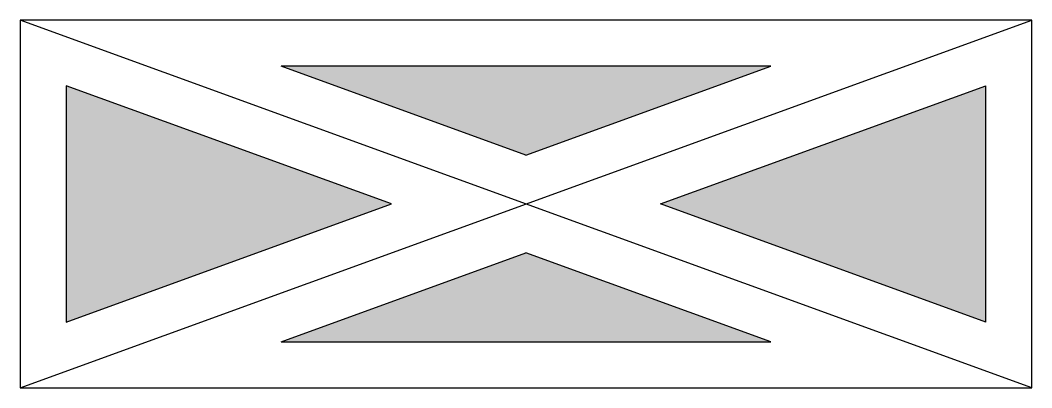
# Model space of a CAD drawing. Header units: inches. Extents: x 41.83 to 47.33, y -8.92 to -6.92.
import ezdxf

# ---------------------------------------------------------------- set-up
doc = ezdxf.new("R2010")
doc.units = ezdxf.units.IN
doc.header["$MEASUREMENT"] = 0

msp = doc.modelspace()

# ---------------------------------------------------------------- hatches: boundary and pattern name
h = msp.add_hatch(color=8)
h.dxf.hatch_style = 1
h.paths.add_polyline_path([(45.9153, -7.1669), (43.2534, -7.1669), (44.5843, -7.6509)])
h.paths.add_polyline_path([(47.0843, -7.2739), (45.3159, -7.9169), (47.0843, -8.56)])
h.paths.add_polyline_path([(44.5843, -8.1829), (43.2534, -8.6669), (45.9153, -8.6669)])
h.paths.add_polyline_path([(43.8528, -7.9169), (42.0843, -7.2739), (42.0843, -8.56)])

# ---------------------------------------------------------------- linework, layer by layer
for p, q in [((47.3343, -6.9169), (41.8343, -6.9169)), ((41.8343, -6.9169), (41.8343, -8.9169)), ((41.8343, -8.9169), (47.3343, -6.9169)), ((47.3343, -8.9169), (41.8343, -6.9169)), ((47.3343, -8.9169), (47.3343, -6.9169)), ((44.5843, -7.6509), (43.2534, -7.1669)), ((45.9153, -7.1669), (43.2534, -7.1669)), ((44.5843, -7.6509), (45.9153, -7.1669)), ((42.0843, -7.2739), (42.0843, -8.56)), ((43.8528, -7.9169), (42.0843, -7.2739)), ((45.3159, -7.9169), (47.0843, -7.2739)), ((47.0843, -8.56), (47.0843, -7.2739)), ((42.0843, -8.56), (43.8528, -7.9169)), ((47.0843, -8.56), (45.3159, -7.9169)), ((43.2534, -8.6669), (44.5843, -8.1829)), ((45.9153, -8.6669), (44.5843, -8.1829)), ((43.2534, -8.6669), (45.9153, -8.6669)), ((41.8343, -8.9169), (47.3343, -8.9169))]:
    msp.add_line(p, q)

doc.saveas('drawing.dxf')
